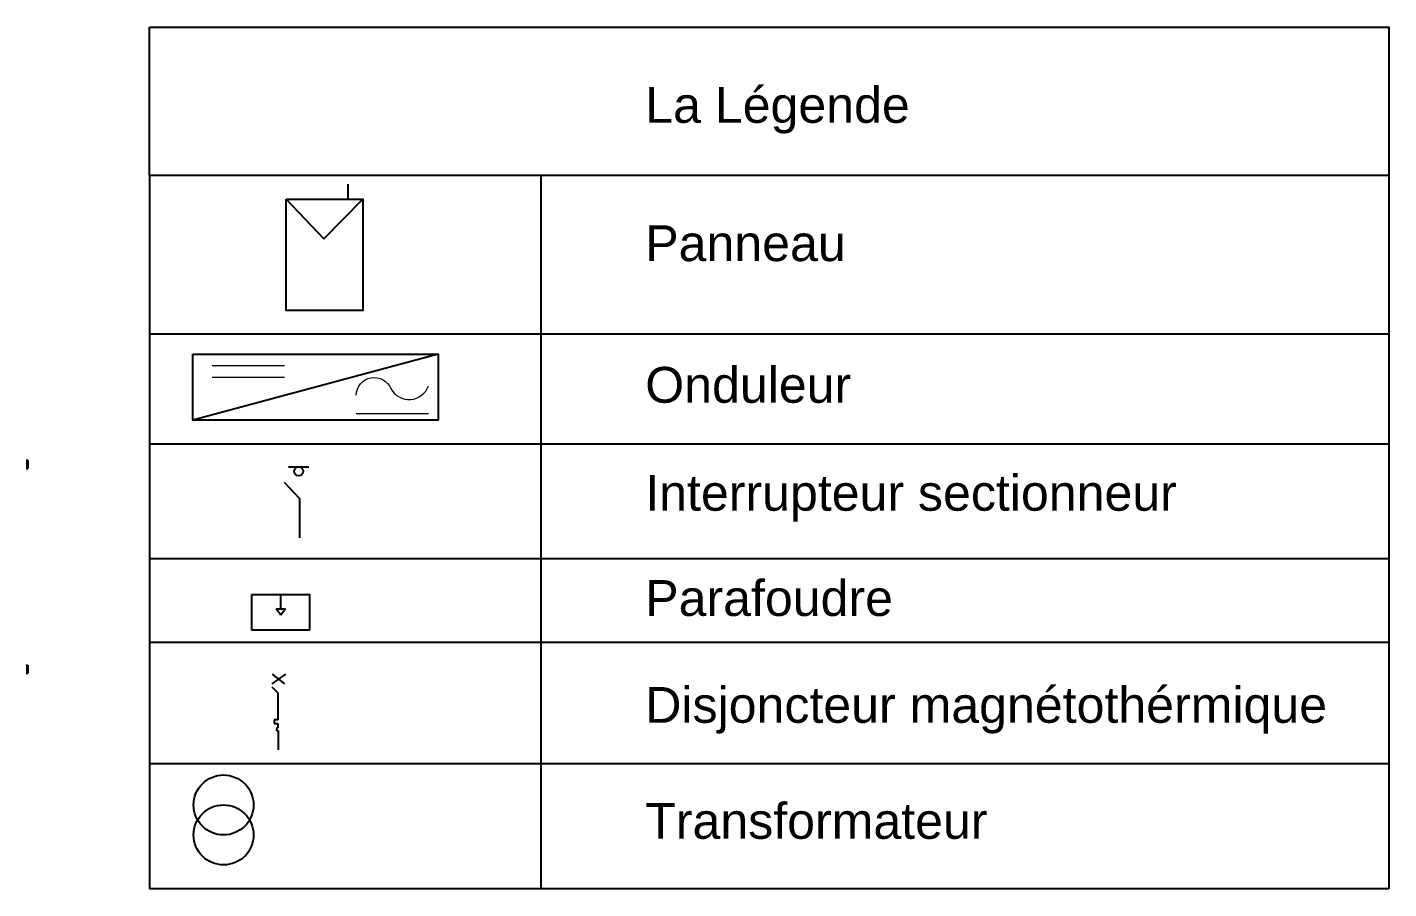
# Model space of a CAD drawing. Header units: inches. Extents: x 355 to 1848, y 183 to 399.
# Drawn here: x 1512.5 to 1848.4, y 182.7 to 395.4 of the extents above; entities that cross this region are included whole.
import ezdxf

# ---------------------------------------------------------------- set-up
doc = ezdxf.new("R2010")
doc.units = ezdxf.units.IN
doc.header["$MEASUREMENT"] = 0
doc.layers.add('PDF2_Geometry', color=7, linetype='Continuous', true_color=0x2676ba)
doc.styles.get("Standard").update_dxf_attribs({"font": 'arial.ttf'})

msp = doc.modelspace()

# ---------------------------------------------------------------- linework, layer by layer
for p, q in [((1542.63, 358.81), (1542.63, 182.73)), ((1639.29, 182.73), (1639.29, 358.81)), ((1848.38, 358.81), (1848.38, 182.73)), ((1576.36, 352.97), (1585.66, 343.18)), ((1585.66, 343.18), (1595.27, 352.97)), ((1848.38, 319.62), (1542.63, 319.62)), ((1613.89, 314.69), (1553.29, 298.46)), ((1848.38, 292.53), (1542.63, 292.53)), ((1576.94, 286.92), (1579.45, 286.92)), ((1579.45, 286.92), (1581.97, 286.92)), ((1848.38, 264.2), (1542.63, 264.2)), ((1574.99, 255.36), (1574.99, 251.86)), ((1573.85, 251.86), (1576.22, 251.86)), ((1575.08, 250.26), (1573.85, 251.86)), ((1576.22, 251.86), (1575.08, 250.26)), ((1848.38, 243.56), (1542.63, 243.56)), ((1848.38, 213.54), (1542.63, 213.54)), ((1848.38, 182.73), (1542.63, 182.73))]:
    msp.add_line(p, q)
at = {"color": 242, "true_color": 0xcd2027}
msp.add_line((1591.61, 356.68), (1591.61, 352.97), dxfattribs=at)
at = {"color": 116, "true_color": 0x136734}
for p, q in [((1512.47, 286.28), (1512.47, 288.69)), ((1512.7, 286.5), (1512.7, 288.5)), ((1512.47, 235.73), (1512.47, 238.14)), ((1512.7, 235.95), (1512.7, 237.95))]:
    msp.add_line(p, q, dxfattribs=at)
at = {"color": 5}
msp.add_line((1575.86, 283.08), (1579.61, 279.06), dxfattribs=at)
at = {"color": 177, "true_color": 0x293189}
msp.add_line((1579.61, 279.06), (1579.61, 269.38), dxfattribs=at)
at = {"color": 1}
for p, q in [((1576.23, 235.69), (1572.79, 233.32)), ((1572.93, 235.69), (1575.96, 233.32)), ((1572.79, 232.57), (1574.32, 231.1)), ((1574.32, 231.1), (1574.32, 224.42)), ((1574.32, 224.42), (1573.4, 224.42)), ((1573.4, 224.42), (1573.4, 223.5)), ((1573.4, 223.5), (1574.32, 223.5)), ((1574.32, 223.5), (1574.32, 222.5)), ((1574.36, 221.71), (1574.36, 217))]:
    msp.add_line(p, q, dxfattribs=at)
for points in [[(1542.63, 395.43), (1848.38, 395.43), (1848.38, 358.81), (1542.63, 358.81)], [(1576.36, 352.97), (1595.27, 352.97), (1595.27, 325.47), (1576.36, 325.47)], [(1553.29, 314.69), (1613.89, 314.69), (1613.89, 298.46), (1553.29, 298.46)], [(1567.89, 255.36), (1582.08, 255.36), (1582.08, 246.57), (1567.89, 246.57)]]:
    msp.add_lwpolyline(points, close=True)
for centre, radius in [((1579.45, 285.8), 1.11), ((1560.91, 203.42), 7.4), ((1560.91, 196.02), 7.4)]:
    msp.add_circle(centre, radius)
msp.add_arc((1574.34, 222.1), 0.394, 92.8678, 272.8678, dxfattribs=at)
at = {"layer": 'PDF2_Geometry', "color": 7, "lineweight": 0}
for points in [[(1558.1, 311.88), (1575.95, 311.88)], [(1558.1, 309.06), (1575.95, 309.06)], [(1593.63, 300.05), (1611.48, 300.05)]]:
    msp.add_lwpolyline(points, dxfattribs=at)
msp.add_lwpolyline([(1593.63, 304.6, -0.81134), (1602.2, 306.2, 0.653005), (1611.48, 306.92)], format="xyb", dxfattribs=at)

# ---------------------------------------------------------------- texts
at = {"color": 4, "insert": (1664.95, 380.67), "char_height": 8.843, "attachment_point": 1}
msp.add_mtext_dynamic_manual_height_columns('La Légende', width=4143.4603, gutter_width=44.22, heights=[0], dxfattribs=at)
at = {"attachment_point": 1}
for s, insert, char_height in [('Panneau', (1664.95, 346.53), 8.843), ('Onduleur', (1664.95, 311.56), 8.843), ('Interrupteur sectionneur', (1664.95, 284.91), 8.8431), ('Parafoudre', (1664.95, 258.93), 8.843), ('Disjoncteur magnétothérmique', (1664.95, 232.55), 8.8431), ('Transformateur', (1664.95, 203.91), 8.8431)]:
    msp.add_mtext_dynamic_manual_height_columns(s, width=4143.4603, gutter_width=44.22, heights=[0], dxfattribs=dict(at, insert=insert, char_height=char_height))

doc.saveas('drawing.dxf')
